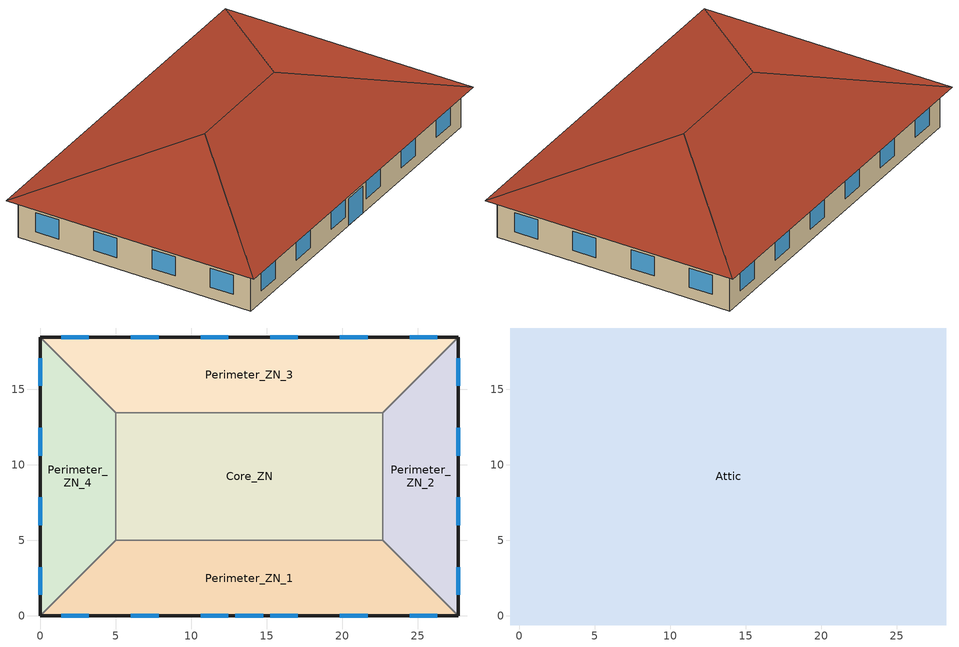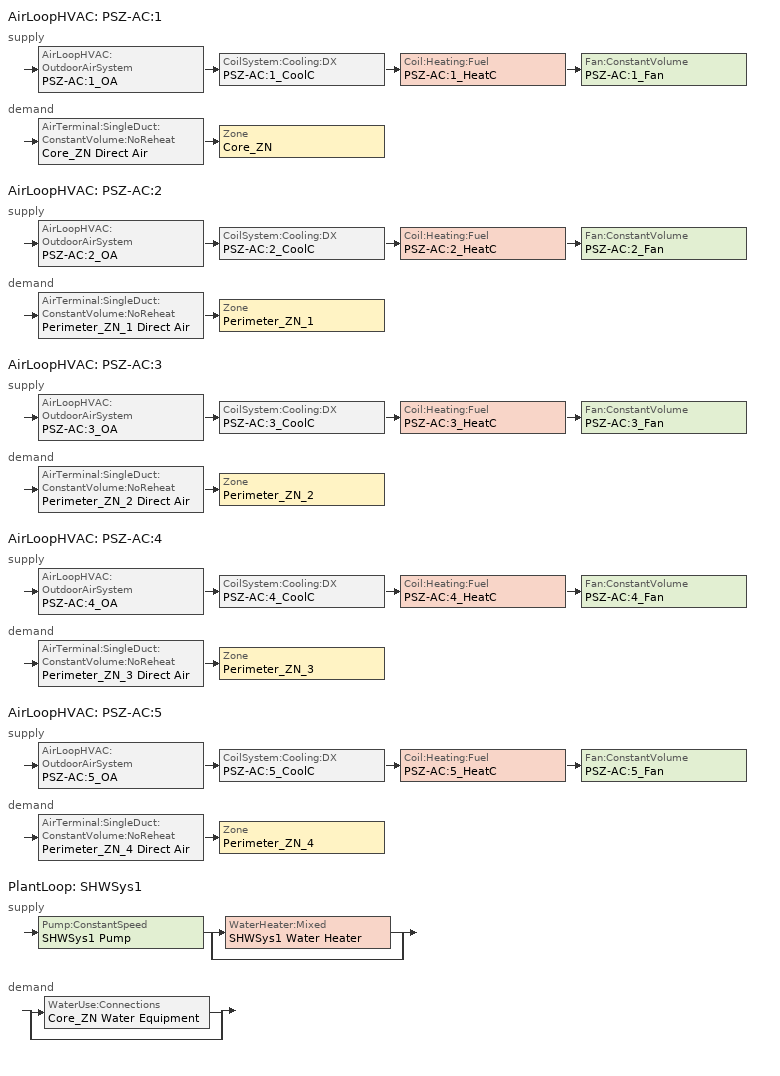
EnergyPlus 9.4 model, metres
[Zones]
Core_ZN
 floor ground (ext-slab): 5,13.46 22.69,13.46 22.69,5 5,5 z0
 wall to Perimeter_ZN_2 (int-walls): 22.69,5 22.69,13.46 z0:3.05
 wall to Perimeter_ZN_3 (int-walls): 22.69,13.46 5,13.46 z0:3.05
 wall to Perimeter_ZN_1 (int-walls): 5,5 22.69,5 z0:3.05
 wall to Perimeter_ZN_4 (int-walls): 5,13.46 5,5 z0:3.05
Perimeter_ZN_1
 floor ground (ext-slab): 27.69,0 0,0 5,5 22.69,5 z0
 wall outside (ext-walls): 0,0 27.69,0 z0:3.05
 wall to Perimeter_ZN_2 (int-walls): 27.69,0 22.69,5 z0:3.05
 wall to Perimeter_ZN_4 (int-walls): 5,5 0,0 z0:3.05
 window (window_south): 1.39,0 3.22,0 / 6.01,0 7.84,0 / 10.62,0 12.45,0 / 15.24,0 17.07,0 / 19.85,0 21.68,0 / 24.47,0 26.3,0 z0.9:2.42; 12.93,0 14.76,0 z0:2.13
Perimeter_ZN_2
 floor ground (ext-slab): 22.69,13.46 27.69,18.46 27.69,0 22.69,5 z0
 wall outside (ext-walls): 27.69,0 27.69,18.46 z0:3.05
 wall to Perimeter_ZN_3 (int-walls): 27.69,18.46 22.69,13.46 z0:3.05
 window (window_east): 27.69,1.39 27.69,3.22 / 27.69,6.01 27.69,7.84 / 27.69,10.62 27.69,12.45 / 27.69,15.24 27.69,17.07 z0.9:2.42
Perimeter_ZN_3
 floor ground (ext-slab): 5,13.46 0,18.46 27.69,18.46 22.69,13.46 z0
 wall outside (ext-walls): 27.69,18.46 0,18.46 z0:3.05
 wall to Perimeter_ZN_4 (int-walls): 0,18.46 5,13.46 z0:3.05
 window (window_north): 26.3,18.46 24.47,18.46 / 21.68,18.46 19.85,18.46 / 17.07,18.46 15.24,18.46 / 12.45,18.46 10.62,18.46 / 7.84,18.46 6.01,18.46 / 3.22,18.46 1.39,18.46 z0.9:2.42
Perimeter_ZN_4
 floor ground (ext-slab): 5,5 0,0 0,18.46 5,13.46 z0
 wall outside (ext-walls): 0,18.46 0,0 z0:3.05
 window (window_west): 0,17.07 0,15.24 / 0,12.45 0,10.62 / 0,7.84 0,6.01 / 0,3.22 0,1.39 z0.9:2.42
Attic
 floor outside (exposed-floor): 28.29,19.06 28.29,-0.6 27.69,0 27.69,18.46 z3.05; -0.6,19.06 28.29,19.06 27.69,18.46 0,18.46 z3.05; 0,0 27.69,0 28.29,-0.6 -0.6,-0.6 z3.05; -0.6,19.06 0,18.46 0,0 -0.6,-0.6 z3.05
 floor to Core_ZN (INT-FLOOR-TOPSIDE): 5,13.46 22.69,13.46 22.69,5 5,5 z3.05
 floor to Perimeter_ZN_2 (INT-FLOOR-TOPSIDE): 22.69,5 22.69,13.46 27.69,18.46 27.69,0 z3.05
 floor to Perimeter_ZN_3 (INT-FLOOR-TOPSIDE): 0,18.46 27.69,18.46 22.69,13.46 5,13.46 z3.05
 floor to Perimeter_ZN_1 (INT-FLOOR-TOPSIDE): 0,0 5,5 22.69,5 27.69,0 z3.05
 floor to Perimeter_ZN_4 (INT-FLOOR-TOPSIDE): 5,13.46 5,5 0,0 0,18.46 z3.05
 roof outside (roofs): 28.29,-0.6,3.05 28.29,19.06,3.05 18.46,9.23,6.33; 28.29,19.06,3.05 -0.6,19.06,3.05 9.23,9.23,6.33 18.46,9.23,6.33; -0.6,-0.6,3.05 28.29,-0.6,3.05 18.46,9.23,6.33 9.23,9.23,6.33; -0.6,19.06,3.05 -0.6,-0.6,3.05 9.23,9.23,6.33
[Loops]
AirLoopHVAC 'PSZ-AC:1'
 supply: AirLoopHVAC:OutdoorAirSystem 'PSZ-AC:1_OA' > CoilSystem:Cooling:DX 'PSZ-AC:1_CoolC' > Coil:Heating:Fuel 'PSZ-AC:1_HeatC' > Fan:ConstantVolume 'PSZ-AC:1_Fan'
 demand: AirTerminal:SingleDuct:ConstantVolume:NoReheat 'Core_ZN Direct Air' > Zone 'Core_ZN'
AirLoopHVAC 'PSZ-AC:2'
 supply: AirLoopHVAC:OutdoorAirSystem 'PSZ-AC:2_OA' > CoilSystem:Cooling:DX 'PSZ-AC:2_CoolC' > Coil:Heating:Fuel 'PSZ-AC:2_HeatC' > Fan:ConstantVolume 'PSZ-AC:2_Fan'
 demand: AirTerminal:SingleDuct:ConstantVolume:NoReheat 'Perimeter_ZN_1 Direct Air' > Zone 'Perimeter_ZN_1'
AirLoopHVAC 'PSZ-AC:3'
 supply: AirLoopHVAC:OutdoorAirSystem 'PSZ-AC:3_OA' > CoilSystem:Cooling:DX 'PSZ-AC:3_CoolC' > Coil:Heating:Fuel 'PSZ-AC:3_HeatC' > Fan:ConstantVolume 'PSZ-AC:3_Fan'
 demand: AirTerminal:SingleDuct:ConstantVolume:NoReheat 'Perimeter_ZN_2 Direct Air' > Zone 'Perimeter_ZN_2'
AirLoopHVAC 'PSZ-AC:4'
 supply: AirLoopHVAC:OutdoorAirSystem 'PSZ-AC:4_OA' > CoilSystem:Cooling:DX 'PSZ-AC:4_CoolC' > Coil:Heating:Fuel 'PSZ-AC:4_HeatC' > Fan:ConstantVolume 'PSZ-AC:4_Fan'
 demand: AirTerminal:SingleDuct:ConstantVolume:NoReheat 'Perimeter_ZN_3 Direct Air' > Zone 'Perimeter_ZN_3'
AirLoopHVAC 'PSZ-AC:5'
 supply: AirLoopHVAC:OutdoorAirSystem 'PSZ-AC:5_OA' > CoilSystem:Cooling:DX 'PSZ-AC:5_CoolC' > Coil:Heating:Fuel 'PSZ-AC:5_HeatC' > Fan:ConstantVolume 'PSZ-AC:5_Fan'
 demand: AirTerminal:SingleDuct:ConstantVolume:NoReheat 'Perimeter_ZN_4 Direct Air' > Zone 'Perimeter_ZN_4'
PlantLoop 'SHWSys1'
 supply: Pump:ConstantSpeed 'SHWSys1 Pump' > split
  | WaterHeater:Mixed 'SHWSys1 Water Heater'
  | bypass
 demand: split
  | WaterUse:Connections 'Core_ZN Water Equipment'
  | bypass
[Building]
Benchmark Small Office New V1.1_3.1: Loads convergence tolerance value=0.04; Maximum number of warmup days=25; Minimum number of warmup days=6; North axis=0; Solar distribution=FullInteriorAndExterior; Temperature convergence tolerance value=0.2; Terrain=City
[Site:GroundTemperature:BuildingSurface]
19.96, 19.94, 19.99, 20.04, 20.09, 20.17, 20.21, 20.24, 20.23, 20.2, 20.17, 20.12
[Site:Location]
CHICAGO_IL_USA TMY2-94846: Elevation=190; Latitude=41.78; Longitude=-87.75; Time zone=-6
[Site:WaterMainsTemperature]
Annual average outdoor air temperature=9.69; Calculation method=Correlation; Maximum difference in monthly average outdoor air temperatures=28.1
[SizingPeriod:DesignDay] Barometric pressure=99063; Day of month=21; Daylight saving time indicator=No; Humidity condition type=WetBulb; Rain indicator=No; Snow indicator=No; Solar model indicator=ASHRAEClearSky
Name | Daily dry bulb temperature range | Day type | Maximum dry bulb temperature | Month | Sky clearness | Wetbulb or dewpoint at maximum dry bulb | Wind direction | Wind speed
CHICAGO Ann Clg .4% Condns DB=>MWB | 10.7 | SummerDesignDay | 33.2 | 7 | 1 | 23.8 | 230 | 5.3
CHICAGO Ann Htg 99.6% Condns DB | 0 | WinterDesignDay | -20.6 | 1 | 0 | -20.6 | 270 | 4.9
[Construction]
INT-FLOOR-TOPSIDE: Std MAT-CC05 4  MW CONCRETE, Std CP02 CARPET PAD
INT-FLOOR-UNDERSIDE: Std CP02 CARPET PAD, Std MAT-CC05 4  MW CONCRETE
InteriorFurnishings: Std Wood 6inch
exposed-floor: Floor Insulation [2], MAT-CC05 8 HW CONCRETE, CP02 CARPET PAD
ext-slab: MAT-CC05 4 HW CONCRETE, CP02 CARPET PAD
ext-walls: 1IN Stucco, 8IN Concrete HW, Wall Insulation [5], 1/2IN Gypsum
int-walls: GP01 1/2 GYPSUM, GP01 1/2 GYPSUM
roofs: Wood Shingles, 1IN Wood Decking, Roof Insulation [2], 1/2IN Gypsum
window_east; window_south; window_west: Theoretical Glass [66]
window_north: Theoretical Glass [67]
[Material] Thermal absorptance=0.9
Name | Conductivity | Density | Roughness | Solar absorptance | Specific heat | Thickness | Visible absorptance
1/2IN Gypsum | 0.16 | 784.9 | Smooth | 0.92 | 830 | 0.0127 | 0.92
1IN Stucco | 0.6918 | 1858 | Smooth | 0.92 | 837 | 0.0253 | 0.92
1IN Wood Decking | 0.1211 | 593 | MediumSmooth | 0.78 | 2510 | 0.0254 | 0.78
8IN Concrete HW | 1.7296 | 2243 | MediumRough | 0.65 | 837 | 0.2033 | 0.65
Floor Insulation [2] | 0.045 | 265 | MediumRough | 0.7 | 836.8 | 0.0636 | 0.7
GP01 1/2 GYPSUM | 0.16 | 800 | Smooth | 0.7 | 1090 | 0.0127 | 0.5
MAT-CC05 4 HW CONCRETE | 1.311 | 2240 | Rough | 0.7 | 836.8 | 0.1016 | 0.7
MAT-CC05 8 HW CONCRETE | 1.311 | 2240 | Rough | 0.7 | 836.8 | 0.2032 | 0.7
Roof Insulation [2] | 0.049 | 265 | MediumRough | 0.7 | 836.8 | 0.2216 | 0.7
Std MAT-CC05 4  MW CONCRETE | 0.858 | 1968 | Rough | 0.7 | 836.8 | 0.1 | 0.2
Std Wood 6inch | 0.12 | 540 | MediumSmooth | 0.7 | 1210 | 0.15 | 0.7
Wall Insulation [5] | 0.0432 | 91 | MediumRough | 0.5 | 837 | 0.0453 | 0.5
Wood Shingles | 0.115 | 513 | VeryRough | 0.78 | 1255 | 0.0178 | 0.78
[Material:NoMass] Roughness=VeryRough; Solar absorptance=0.7; Thermal absorptance=0.9; Visible absorptance=0.8
Name | Thermal resistance
CP02 CARPET PAD | 0.2165
Std CP02 CARPET PAD | 0.21648
[WindowMaterial:Glazing] Back side infrared hemispherical emissivity=0.9; Conductivity=0.0199; Dirt correction factor for solar and visible transmittance=1; Front side infrared hemispherical emissivity=0.9; Infrared transmittance at normal incidence=0; Optical data type=SpectralAverage; Solar diffusing=No; Thickness=0.003
Name | Back side solar reflectance at normal incidence | Back side visible reflectance at normal incidence | Front side solar reflectance at normal incidence | Front side visible reflectance at normal incidence | Solar transmittance at normal incidence | Visible transmittance at normal incidence
Theoretical Glass [66] | 0.5668 | 0.455 | 0.5668 | 0.455 | 0.3832 | 0.495
Theoretical Glass [67] | 0.4674 | 0.3284 | 0.4674 | 0.3284 | 0.4826 | 0.6216
[AirLoopHVAC] Design supply air flow rate=Autosize
PSZ-AC:1; PSZ-AC:2; PSZ-AC:3; PSZ-AC:4; PSZ-AC:5
[AirTerminal:SingleDuct:ConstantVolume:NoReheat] Availability schedule=ALWAYS_ON; Maximum air flow rate=Autosize
Core_ZN Direct Air; Perimeter_ZN_1 Direct Air; Perimeter_ZN_2 Direct Air; Perimeter_ZN_3 Direct Air; Perimeter_ZN_4 Direct Air
[AvailabilityManager:NightCycle] Applicability schedule=Always_On; Control type=CycleOnAny; Cycling run time=1800; Cycling run time control type=FixedRunTime; Fan schedule=HVACOperationSchd; Thermostat tolerance=1
PSZ-AC:1 Availability Manager; PSZ-AC:2 Availability Manager; PSZ-AC:3 Availability Manager; PSZ-AC:4 Availability Manager; PSZ-AC:5 Availability Manager
[Coil:Cooling:DX:SingleSpeed] Availability schedule=ALWAYS_ON; Gross rated cooling cop=4.56651; Gross rated sensible heat ratio=Autosize; Gross rated total cooling capacity=Autosize; Rated air flow rate=Autosize
Name | Energy input ratio function of flow fraction curve | Energy input ratio function of temperature curve | Part load fraction correlation curve | Total cooling capacity function of flow fraction curve | Total cooling capacity function of temperature curve
PSZ-AC:1_CoolC DXCoil | PSZ-AC:1_CoolCStandard10Ton_EIRFFF | PSZ-AC:1_CoolCStandard10Ton_EIRFT | PSZ-AC:1_CoolCStandard10Ton_PLR | PSZ-AC:1_CoolCStandard10Ton_CapFF | PSZ-AC:1_CoolCStandard10Ton_CapFT
PSZ-AC:2_CoolC DXCoil | PSZ-AC:2_CoolCStandard10Ton_EIRFFF | PSZ-AC:2_CoolCStandard10Ton_EIRFT | PSZ-AC:2_CoolCStandard10Ton_PLR | PSZ-AC:2_CoolCStandard10Ton_CapFF | PSZ-AC:2_CoolCStandard10Ton_CapFT
PSZ-AC:3_CoolC DXCoil | PSZ-AC:3_CoolCStandard10Ton_EIRFFF | PSZ-AC:3_CoolCStandard10Ton_EIRFT | PSZ-AC:3_CoolCStandard10Ton_PLR | PSZ-AC:3_CoolCStandard10Ton_CapFF | PSZ-AC:3_CoolCStandard10Ton_CapFT
PSZ-AC:4_CoolC DXCoil | PSZ-AC:4_CoolCStandard10Ton_EIRFFF | PSZ-AC:4_CoolCStandard10Ton_EIRFT | PSZ-AC:4_CoolCStandard10Ton_PLR | PSZ-AC:4_CoolCStandard10Ton_CapFF | PSZ-AC:4_CoolCStandard10Ton_CapFT
PSZ-AC:5_CoolC DXCoil | PSZ-AC:5_CoolCStandard10Ton_EIRFFF | PSZ-AC:5_CoolCStandard10Ton_EIRFT | PSZ-AC:5_CoolCStandard10Ton_PLR | PSZ-AC:5_CoolCStandard10Ton_CapFF | PSZ-AC:5_CoolCStandard10Ton_CapFT
[Coil:Heating:Fuel] Availability schedule=ALWAYS_ON; Burner efficiency=0.8; Fuel type=NaturalGas; Nominal capacity=Autosize
PSZ-AC:1_HeatC; PSZ-AC:2_HeatC; PSZ-AC:3_HeatC; PSZ-AC:4_HeatC; PSZ-AC:5_HeatC
[CoilSystem:Cooling:DX] Availability schedule=ALWAYS_ON
Name | Cooling coil
PSZ-AC:1_CoolC | PSZ-AC:1_CoolC DXCoil
PSZ-AC:2_CoolC | PSZ-AC:2_CoolC DXCoil
PSZ-AC:3_CoolC | PSZ-AC:3_CoolC DXCoil
PSZ-AC:4_CoolC | PSZ-AC:4_CoolC DXCoil
PSZ-AC:5_CoolC | PSZ-AC:5_CoolC DXCoil
[ComponentCost:LineItem]
Name | Cost per each | Item | Line item type | Quantity | Cost per area | Cost per unit of output capacity
ElectricEquipment:Core_ZN:MiscPlug | 1 | Core_ZN | General | 1.2077
ElectricEquipment:Perimeter_ZN_1:MiscPlug | 1 | Perimeter_ZN_1 | General | 0.9155
ElectricEquipment:Perimeter_ZN_2:MiscPlug | 1 | Perimeter_ZN_2 | General | 0.5431
ElectricEquipment:Perimeter_ZN_3:MiscPlug | 1 | Perimeter_ZN_3 | General | 0.9155
ElectricEquipment:Perimeter_ZN_4:MiscPlug | 1 | Perimeter_ZN_4 | General | 0.5431
Infiltration:Attic | 1 | Attic | General | 0.2001
Infiltration:Perimeter_ZN_1 | 1 | Perimeter_ZN_1 | General | 0.0596
Infiltration:Perimeter_ZN_2 | 1 | Perimeter_ZN_2 | General | 0.0376
Infiltration:Perimeter_ZN_3 | 1 | Perimeter_ZN_3 | General | 0.0596
Infiltration:Perimeter_ZN_4 | 1 | Perimeter_ZN_4 | General | 0.0376
Interior Floor |  | INT-FLOOR-UNDERSIDE | Construction |  | 15
Interior Furnishings |  | InteriorFurnishings | Construction |  | 1
LIGHTING EQUIP:Core_ZN |  | Core_ZN | Lights |  |  | 1
LIGHTING EQUIP:Perimeter_ZN_1 |  | Perimeter_ZN_1 | Lights |  |  | 1
LIGHTING EQUIP:Perimeter_ZN_2 |  | Perimeter_ZN_2 | Lights |  |  | 1
LIGHTING EQUIP:Perimeter_ZN_3 |  | Perimeter_ZN_3 | Lights |  |  | 1
LIGHTING EQUIP:Perimeter_ZN_4 |  | Perimeter_ZN_4 | Lights |  |  | 1
People:Core_ZN | 1 | Core_ZN | General | 8.0516
People:Perimeter_ZN_1 | 1 | Perimeter_ZN_1 | General | 6.1036
People:Perimeter_ZN_2 | 1 | Perimeter_ZN_2 | General | 3.6207
People:Perimeter_ZN_3 | 1 | Perimeter_ZN_3 | General | 6.1036
People:Perimeter_ZN_4 | 1 | Perimeter_ZN_4 | General | 3.6207
east:window_east |  | window_east | Construction |  | 215.97
exposed-floor:exposed-floor |  | exposed-floor | Construction |  | 34.6727
ext-slab:ext-slab |  | ext-slab | Construction |  | 24.86
ext-walls:ext-walls |  | ext-walls | Construction |  | 42.9231
int-walls:int-walls |  | int-walls | Construction |  | 1
north:window_north |  | window_north | Construction |  | 209.729
roofs:roofs |  | roofs | Construction |  | 14.9259
south:window_south |  | window_south | Construction |  | 215.97
west:window_west |  | window_west | Construction |  | 215.97
[Controller:OutdoorAir] Economizer control action type=ModulateFlow; Economizer control type=NoEconomizer; Economizer maximum limit dry bulb temperature=28; Economizer maximum limit enthalpy=64000; Economizer minimum limit dry bulb temperature=0; Lockout type=NoLockout; Maximum outdoor air flow rate=Autosize; Minimum limit type=FixedMinimum; Minimum outdoor air flow rate=Autosize; Minimum outdoor air schedule=MinOA_Sched
PSZ-AC:1_OA_Controller; PSZ-AC:2_OA_Controller; PSZ-AC:3_OA_Controller; PSZ-AC:4_OA_Controller; PSZ-AC:5_OA_Controller
[DesignSpecification:OutdoorAir] Outdoor air flow per zone floor area=0; Outdoor air method=Flow/Zone
Name | Outdoor air flow per zone
SZ DSOA Core_ZN | 0.0805
SZ DSOA Perimeter_ZN_1; SZ DSOA Perimeter_ZN_3 | 0.061
SZ DSOA Perimeter_ZN_2; SZ DSOA Perimeter_ZN_4 | 0.0362
[ElectricEquipment] Design level calculation method=EquipmentLevel; End use subcategory=MiscPlug; Fraction latent=0; Fraction lost=0; Fraction radiant=0.5; Schedule=BLDG_EQUIP_SCH
Name | Zone or zonelist | Design level
Core_ZN_MiscPlug_Equip | Core_ZN | 1207.74
Perimeter_ZN_1_MiscPlug_Equip | Perimeter_ZN_1 | 915.5415
Perimeter_ZN_2_MiscPlug_Equip | Perimeter_ZN_2 | 543.111
Perimeter_ZN_3_MiscPlug_Equip | Perimeter_ZN_3 | 915.5415
Perimeter_ZN_4_MiscPlug_Equip | Perimeter_ZN_4 | 543.111
[EnergyManagementSystem:CurveOrTableIndexVariable]
Name | Curve or table object
Curve_Quadratic_Ptr | HPACCOOLPLFFPLR_curve
DX10Ton_CapFT_ptr | PSZ-AC:3_CoolCStandard10Ton_CapFT
Table_Quadratic_Ptr | HPACCOOLPLFFPLR_table
[EnergyManagementSystem:GlobalVariable]
EnergyManagementSystem:GlobalVariable 1: Zn1vol
EnergyManagementSystem:GlobalVariable 2: Zn2vol
EnergyManagementSystem:GlobalVariable 3: Zn3vol
EnergyManagementSystem:GlobalVariable 4: Zn4vol
EnergyManagementSystem:GlobalVariable 5: Zn5vol
EnergyManagementSystem:GlobalVariable 6: AverageBuildingTemp
EnergyManagementSystem:GlobalVariable 7: PMVrunningAvg
[EnergyManagementSystem:OutputVariable] Type of data in variable=Averaged; Update frequency=ZoneTimestep
Name | Ems variable | Units
Running Two Hour Average PMV | PMVrunningAvg | PMVunits
Weighted Average Building Zone Air Temperature | AverageBuildingTemp | C
[EnergyManagementSystem:Program]
AverageZoneTemps: SET SumNumerator = T1 * Zn1vol + T2 * Zn2vol + T3 * Zn3vol + T4 * Zn4vol + T5 * Zn5vol; SET SumDenominator = Zn1vol + Zn2vol + Zn3vol + Zn4vol + Zn5vol; SET AverageBuildingTemp = SumNumerator / SumDenominator
InitRandomSeed: Set seed = ActualDateAndTime; Set dummy = @SeedRandom seed
InitializeMyEMS: SET Zn1vol = 346.0225; SET Zn2vol = 205.2650; SET Zn3vol = 346.0225; SET Zn4vol = 205.2650; SET Zn5vol = 456.4551
UpdateMy_averagePMV: RUN DoTrendTests; Run DoVariousMathTests; Run DoRandomNumberTests; Run DoCurveandTableTests; Run DoPsychrometricTests; Set PMVrunningAvg = @TrendAverage PMVtrendLog1 12; RUN Kill_Run_if_Uncomfortable
[EnergyManagementSystem:ProgramCallingManager]
Average Building Temperature: EndOfZoneTimestepBeforeZoneReporting; AverageZoneTemps; updateMy_averagePMV
Initialize EMS for Run: BeginNewEnvironment; InitializeMyEMS
Initialize Random Number Generator: BeginNewEnvironment; InitRandomSeed
[EnergyManagementSystem:Sensor]
Name | Output variable or output meter index key | Output variable or output meter
PMV5 | Core_ZN | Zone Thermal Comfort Fanger Model PMV
T1 | Perimeter_ZN_1 | Zone Mean Air Temperature
T2 | Perimeter_ZN_2 | Zone Mean Air Temperature
T3 | Perimeter_ZN_3 | Zone Mean Air Temperature
T4 | Perimeter_ZN_4 | Zone Mean Air Temperature
T5 | Core_ZN | Zone Mean Air Temperature
[EnergyManagementSystem:Subroutine]
DoCurveandTableTests: Set dum1 = 0.0; Set dum2 = 0.0; Set dum3 = 0.0; Set dum4 = 0.0; Set dummy = DX10Ton_CapFT_ptr; Set CapFT_result = @CurveValue DX10Ton_CapFT_ptr 18.0 30.0 dum1 dum2 dum3; Set CapFT_result = @CurveValue DX10Ton_CapFT_ptr 17.0 46.0 dum1 dum2 dum3; Set CapFT_result_limit = @CurveValue DX10Ton_CapFT_ptr 15.0 50.0 dum1 dum2 dum3; Set dummy = Curve_Quadratic_Ptr; Set dummy = Table_Quadratic_Ptr; Set QuadCurve_result = @CurveValue Curve_Quadratic_Ptr 0.75 dum1 dum2 dum3 dum4; Set QuadTable_result = @CurveValue Table_Quadratic_Ptr 0.75 dum1 dum2 dum3 dum4; Set QuadCurve_result = @CurveValue Curve_Quadratic_Ptr 0.35 dum1 dum2 dum3 dum4; Set QuadTable_result = @CurveValue Table_Quadratic_Ptr 0.35 dum1 dum2 dum3 dum4
DoPsychrometricTests: Set Pressure = 101300.0; Set Temp = 20.0; Set Humrat = 0.009; Set rhoAir = @RhoAirFnPbTdbW Pressure Temp humrat; Set cpAir = @CpAirFnW Humrat; Set hfgAir = @HfgAirFnWTdb Humrat Temp; set hgAir = @HgAirFnWTdb humrat Temp; set wetbulb = @TwbFnTdbWPb temp humrat pressure; set dewpoint = @TdpFnTdbTwbPb Temp wetbulb pressure; set dewpoint = @TdpFnWPb humrat pressure; Set relHum   = @RhFnTdbWPb temp humrat pressure; set enthalpy = @HFnTdbRhPb temp relhum pressure; set enthalpy = @HFnTdbW temp humrat; SEt Temp2  =  @TdbFnHW enthalpy humrat; Set vaporRho = @RhovFnTdbRh temp relhum; set vaporRho2 = @RhovFnTdbRhLBnd0C temp relhum; SEt vaporRho3 = @RhovFnTdbWPb temp humrat pressure; Set relHum2 = @RhFnTdbRhov temp vaporRho3; Set relHum3 = @RhFnTdbRhovLBnd0C temp vaporRho3; Set specifVol = @VFnTdbWPb temp humrat pressure; set humrat2 = @WFnTdpPb dewpoint pressure; Set humrat3 = @WFnTdbH temp enthalpy; Set humrat4 = @WFnTdbTwbPb temp wetbulb pressure; Set humrat5 = @WFnTdbRhPb temp relhum pressure; Set saturatPressure = @PsatFnTemp temp; Set saturatTemp = @TsatFnHPb enthalpy pressure; Set cp = @CpCW temp; Set cp2 = @cpHW temp; Set rhoH20 = @RhoH2O temp
DoRandomNumberTests: Set a = @RandomUniform 0 1; Set b = @RandomUniform 0 1; Set c = @RandomNormal 0.5 0.1 0 1; Set d = @RandomNormal 0.5 0.1 0 1
DoTrendTests: Set p1 = @TrendValue PMVtrendLog1 1; Set p2 = @TrendValue PMVtrendLog1 2; Set p3 = @TrendValue PMVtrendLog1 3; Set p4 = @TrendValue PMVtrendLog1 4; Set p5 = @TrendValue PMVtrendLog1 5; Set Avg1to5 = @TrendAverage PMVtrendLog1 5; Set Avg1to20 = @TrendAverage PMVtrendLog1 20; Set Max1to5 = @TrendMax PMVTrendLog1 5; Set Min1to5 = @TrendMin PMVTrendLog1 5; Set slope1to5 = @TrendDirection PMVTrendLog1 5; Set slope1to20 = @TrendDirection PMVTrendLog1 20; Set slopeAll = @TrendDirection PMVTrendLog1 300; Set Sum1to5 = @TrendSum PMVTrendLog1 5; Set Sum1to20 = @TrendSum PMVTrendLog1 20
DoVariousMathTests: Set A = 1.0; Set B = 0.0; Set C = A + B; IF A; Set D = 6; ELSE; Set D = 23; ENDIF; If A || B; Set D = 7; ENDIF; IF A && B; SET D = 54; ELSE; SET D = 43; ENDIF; IF (A == 2); Set D = 8; ENDIF; IF A <> 2; SET E = 9; ENDIF; IF ((A <> 1) && (B == 0.0)) || (E == 9); SET E = 11; ELSEIF (A == 1); Set E = 12; ELSE; Set E = 14; ENDIF; IF A > B; Set B = A; ENDIF; IF A >= B; Set B = A + 1; ENDIF; IF A < B; SET B = A; ENDIF; IF A <= B; Set B = 0.0000; ENDIF; Set Y = 14; IF A; IF B < A; IF (Y < A); SET Z = 19; ELSEIF ( Y == A); SET Z = 17; ELSE; SET Z = 16; ENDIF; ELSE; SET Z = 21; ENDIF; ELSE; SET Z = 23; ENDIF; Set Z = Z; Set G = 13; Set H = 4; Set I = @mod G H; Set o = 34.5678; set p = @Round o; Set o = 34.4678; set p = @Round o; Set E = @max A C; Set F = @min A C; Set m = 2.0; set expm = @EXP m; set lnm = @LN expm; Set n = 0; SEt m = 10; Set n = m / n; Set n = 0.0 - 10.0; Set m = @LN n; Set n = @ABS n; Set m = @LN n; Set n = 6.0^2.0; Set n = n^0.5; Set phi = 45; Set phiRad = @DegToRad phi; Set CosPhi = @COS phiRad; Set phiRad2= @ARCCOS CosPhi; Set phi2 = @RadToDeg phiRad2; Set phi = 30; Set phiRad = @DegToRad phi; Set SinPhi = @Sin phiRad; Set phiRad2= @ARCsin SinPhi; Set phi2 = @RadToDeg phiRad2; Set A = (2 + 2) * 3; Set B = (2 + 2) * (1+2); Set C = (2 + 2) / (3 + 1); Set D = myuninitvar; Set D = myuninitvar2 + myuninitvar3
Kill_Run_if_Uncomfortable: IF PMVrunningAvg > 2.5; SET tmpError = @FatalHaltEp 1002.50; ENDIF; IF PMVrunningAvg < 0.0 - 1.3; SET tmpError = @FatalHaltEp 9001.30; ENDIF
[EnergyManagementSystem:TrendVariable] Number of timesteps to be logged=300
Name | Ems variable
AvgTemptrendLog1 | AverageBuildingTemp
PMVtrendLog1 | PMV5
[Exterior:Lights]
Exterior Facade Lighting: Control option=AstronomicalClock; Design level=1514.09; End use subcategory=Exterior Facade Lighting; Schedule=ALWAYS_ON
[Fan:ConstantVolume] Availability schedule=HVACOperationSchd; End use subcategory=Fan Energy; Fan total efficiency=0.174028; Maximum flow rate=Autosize; Motor efficiency=0.825; Motor in airstream fraction=1; Pressure rise=330
PSZ-AC:1_Fan; PSZ-AC:2_Fan; PSZ-AC:3_Fan; PSZ-AC:4_Fan; PSZ-AC:5_Fan
[InternalMass] Construction=InteriorFurnishings
Name | Zone or zonelist | Surface area
Core_ZN_InternalMass_1 | Core_ZN | 299.3148
Perimeter_ZN_1_InternalMass_1 | Perimeter_ZN_1 | 226.9
Perimeter_ZN_2_InternalMass_1 | Perimeter_ZN_2 | 134.6
Perimeter_ZN_3_InternalMass_1 | Perimeter_ZN_3 | 226.9
Perimeter_ZN_4_InternalMass_1 | Perimeter_ZN_4 | 134.6
[Lights] Design level calculation method=LightingLevel; End use subcategory=General; Fraction radiant=0.7; Fraction replaceable=1; Fraction visible=0.2; Return air fraction=0; Return air fraction calculated from plenum temperature=No; Schedule=BLDG_LIGHT_SCH
Name | Zone or zonelist | Lighting level
Core_ZN_Lights | Core_ZN | 1610.31
Perimeter_ZN_1_Lights | Perimeter_ZN_1 | 1220.722
Perimeter_ZN_2_Lights | Perimeter_ZN_2 | 724.148
Perimeter_ZN_3_Lights | Perimeter_ZN_3 | 1220.722
Perimeter_ZN_4_Lights | Perimeter_ZN_4 | 724.148
[People] Activity level schedule=ACTIVITY_SCH; Air velocity schedule=AIR_VELO_SCH; Carbon dioxide generation rate=3.82e-08; Clothing insulation calculation method=ClothingInsulationSchedule; Clothing insulation schedule=CLOTHING_SCH; Enable ashrae 55 comfort warnings=No; Fraction radiant=0.3; Mean radiant temperature calculation type=ZoneAveraged; Number of people calculation method=People; Number of people schedule=BLDG_OCC_SCH; Sensible heat fraction=Autocalculate; Thermal comfort model 1 type=Fanger; Work efficiency schedule=WORK_EFF_SCH
Name | Zone or zonelist | Number of people
Core_ZN | Core_ZN | 8.0516
Perimeter_ZN_1 | Perimeter_ZN_1 | 6.1036
Perimeter_ZN_2 | Perimeter_ZN_2 | 3.6207
Perimeter_ZN_3 | Perimeter_ZN_3 | 6.1036
Perimeter_ZN_4 | Perimeter_ZN_4 | 3.6207
[PlantEquipmentList]
SHWSys1 Equipment List: SHWSys1 Water Heater, WaterHeater:Mixed
[PlantEquipmentOperation:HeatingLoad]
SHWSys1 Operation Scheme: Load range 1 lower limit=0; Load range 1 upper limit=1000000000000000; Range 1 equipment list=SHWSys1 Equipment List
[PlantEquipmentOperationSchemes]
SHWSys1 Loop Operation Scheme List: Control scheme 1=SHWSys1 Operation Scheme; Control scheme 1 schedule=PlantOnSched
[PlantLoop]
SHWSys1: Fluid type=Water; Load distribution scheme=Optimal; Maximum loop flow rate=Autosize; Maximum loop temperature=60; Minimum loop flow rate=0; Minimum loop temperature=10; Plant equipment operation scheme=SHWSys1 Loop Operation Scheme List; Plant loop volume=Autocalculate
[Pump:ConstantSpeed]
SHWSys1 Pump: Design flow rate=Autosize; Design power consumption=Autosize; Design pump head=0.001; Fraction of motor inefficiencies to fluid stream=0; Motor efficiency=1; Pump control type=Intermittent
[SetpointManager:MixedAir] Control variable=Temperature
Name | Setpoint node or nodelist
PSZ-AC:1_CoolC SAT Manager | PSZ-AC:1_CoolC-PSZ-AC:1_HeatCNode
PSZ-AC:1_HeatC MixedAir Manager | PSZ-AC:1_HeatC-PSZ-AC:1_FanNode
PSZ-AC:1_OAMixed Air Temp Manager | PSZ-AC:1_OA-PSZ-AC:1_CoolCNode
PSZ-AC:2_CoolC SAT Manager | PSZ-AC:2_CoolC-PSZ-AC:2_HeatCNode
PSZ-AC:2_HeatC MixedAir Manager | PSZ-AC:2_HeatC-PSZ-AC:2_FanNode
PSZ-AC:2_OAMixed Air Temp Manager | PSZ-AC:2_OA-PSZ-AC:2_CoolCNode
PSZ-AC:3_CoolC SAT Manager | PSZ-AC:3_CoolC-PSZ-AC:3_HeatCNode
PSZ-AC:3_HeatC MixedAir Manager | PSZ-AC:3_HeatC-PSZ-AC:3_FanNode
PSZ-AC:3_OAMixed Air Temp Manager | PSZ-AC:3_OA-PSZ-AC:3_CoolCNode
PSZ-AC:4_CoolC SAT Manager | PSZ-AC:4_CoolC-PSZ-AC:4_HeatCNode
PSZ-AC:4_HeatC MixedAir Manager | PSZ-AC:4_HeatC-PSZ-AC:4_FanNode
PSZ-AC:4_OAMixed Air Temp Manager | PSZ-AC:4_OA-PSZ-AC:4_CoolCNode
PSZ-AC:5_CoolC SAT Manager | PSZ-AC:5_CoolC-PSZ-AC:5_HeatCNode
PSZ-AC:5_HeatC MixedAir Manager | PSZ-AC:5_HeatC-PSZ-AC:5_FanNode
PSZ-AC:5_OAMixed Air Temp Manager | PSZ-AC:5_OA-PSZ-AC:5_CoolCNode
[SetpointManager:Scheduled]
SHWSys1 Loop Setpoint Manager: Control variable=Temperature; Schedule=SHWSys1-Loop-Temp-Schedule; Setpoint node or nodelist=SHWSys1 Supply Outlet Node
[SetpointManager:SingleZone:Reheat] Control variable=Temperature; Maximum supply air temperature=50; Minimum supply air temperature=10
Name | Control zone | Setpoint node or nodelist
SupAirTemp MngrCore_ZN | Core_ZN | PSZ-AC:1 Supply Equipment Outlet Node
SupAirTemp MngrPerimeter_ZN_1 | Perimeter_ZN_1 | PSZ-AC:2 Supply Equipment Outlet Node
SupAirTemp MngrPerimeter_ZN_2 | Perimeter_ZN_2 | PSZ-AC:3 Supply Equipment Outlet Node
SupAirTemp MngrPerimeter_ZN_3 | Perimeter_ZN_3 | PSZ-AC:4 Supply Equipment Outlet Node
SupAirTemp MngrPerimeter_ZN_4 | Perimeter_ZN_4 | PSZ-AC:5 Supply Equipment Outlet Node
[Sizing:Plant]
SHWSys1: Design loop exit temperature=60; Loop design temperature difference=5; Loop type=Heating
[Sizing:System] 100 outdoor air in cooling=No; 100 outdoor air in heating=No; Central cooling capacity control method=VAV; Central cooling design supply air humidity ratio=0.0085; Central cooling design supply air temperature=12.8; Central heating design supply air humidity ratio=0.008; Central heating design supply air temperature=40; Central heating maximum system air flow ratio=0.3; Cooling design capacity=Autosize; Cooling design capacity method=CoolingDesignCapacity; Cooling supply air flow rate=0; Cooling supply air flow rate method=DesignDay; Design outdoor air flow rate=Autosize; Heating design capacity=Autosize; Heating design capacity method=HeatingDesignCapacity; Heating supply air flow rate=0; Heating supply air flow rate method=DesignDay; Precool design humidity ratio=0.008; Precool design temperature=12.8; Preheat design humidity ratio=0.008; Preheat design temperature=7; Type of load to size on=Sensible; Type of zone sum to use=NonCoincident; Zone maximum outdoor air fraction=1
PSZ-AC:1; PSZ-AC:2; PSZ-AC:3; PSZ-AC:4; PSZ-AC:5
[Sizing:Zone] Account for dedicated outdoor air system=No; Cooling design air flow method=DesignDayWithLimit; Cooling minimum air flow=0; Cooling minimum air flow fraction=0; Dedicated outdoor air high setpoint temperature for design=Autosize; Dedicated outdoor air low setpoint temperature for design=Autosize; Dedicated outdoor air system control strategy=NeutralSupplyAir; Heating design air flow method=DesignDay; Heating design air flow rate=0; Zone cooling design supply air humidity ratio=0.0085; Zone cooling design supply air temperature=14; Zone cooling design supply air temperature input method=SupplyAirTemperature; Zone cooling sizing factor=0; Zone heating design supply air humidity ratio=0.008; Zone heating design supply air temperature=40; Zone heating design supply air temperature input method=SupplyAirTemperature; Zone heating sizing factor=0
Name | Design specification outdoor air object
Core_ZN | SZ DSOA Core_ZN
Perimeter_ZN_1 | SZ DSOA Perimeter_ZN_1
Perimeter_ZN_2 | SZ DSOA Perimeter_ZN_2
Perimeter_ZN_3 | SZ DSOA Perimeter_ZN_3
Perimeter_ZN_4 | SZ DSOA Perimeter_ZN_4
[ThermostatSetpoint:DualSetpoint] Cooling setpoint temperature schedule=ClgSetP_Sch; Heating setpoint temperature schedule=HtgSetP_Sch
Core_ZN DualSPSched; Perimeter_ZN_1 DualSPSched; Perimeter_ZN_2 DualSPSched; Perimeter_ZN_3 DualSPSched; Perimeter_ZN_4 DualSPSched
[UtilityCost:Charge:Block] Category variable=EnergyCharges; Season=Annual; Source variable=totalEnergy
Name | Block 1 cost per unit value or variable | Block 2 cost per unit value or variable | Block 3 cost per unit value or variable | Block 4 cost per unit value or variable | Block size 1 value or variable | Block size 2 value or variable | Block size 3 value or variable | Block size 4 value or variable | Tariff | Utility cost charge block | Block size multiplier value or variable
UtilityCost:Charge:Block 1 | 0.108222 | 0.087021 | 0.07842 | 0.05832 | 300 | 700 | 1500 | remaining | PSI_LLF_LowLoadFactorService | AnnualEnergyCharge
UtilityCost:Charge:Block 2 | 0 | 0.051773 | 0.046965 |  | 190 | 110 | remaining |  | PSI_LLF_LowLoadFactorService | AnnualDemandBaseCharge | TotalDemand
UtilityCost:Charge:Block 3 | 0.082409 | 0.072873 | 0.061696 | 0.041179 | 300 | 700 | 1500 | remaining | PSI_CS_CommercialElectricService | AnnualEnergyCharge
[UtilityCost:Charge:Simple] Season=Annual
Name | Category variable | Cost per unit value or variable | Source variable | Tariff | Utility cost charge simple
UtilityCost:Charge:Simple 1 | EnergyCharges | 0.002028 | totalEnergy | PSI_LLF_LowLoadFactorService | FuelCostAdjustEnergyCharge
UtilityCost:Charge:Simple 2 | EnergyCharges | 0.000536 | totalEnergy | PSI_LLF_LowLoadFactorService | QualPollutionControlAdjustEnergyCharge
UtilityCost:Charge:Simple 3 | EnergyCharges | 0.001127 | totalEnergy | PSI_LLF_LowLoadFactorService | SoxNoxRiderAdjustEnergyCharge
UtilityCost:Charge:Simple 4 | EnergyCharges | -0.00037 | totalEnergy | PSI_LLF_LowLoadFactorService | DSMRiderAdjustEnergyCharge
UtilityCost:Charge:Simple 5 | EnergyCharges | -3.1e-05 | totalEnergy | PSI_LLF_LowLoadFactorService | PurchPowerTrackerAdjustEnergyCharge
UtilityCost:Charge:Simple 6 | EnergyCharges | -0.000216 | totalEnergy | PSI_LLF_LowLoadFactorService | MidwestISOAdjustEnergyCharge
UtilityCost:Charge:Simple 7 | EnergyCharges | 0.000833 | totalEnergy | PSI_LLF_LowLoadFactorService | CleanCoalRiderEnergyCharge
UtilityCost:Charge:Simple 8 | Taxes | 0.08 | SubTotal | PSI_LLF_LowLoadFactorService | TaxofeightPercent
UtilityCost:Charge:Simple 9 | EnergyCharges | 0.002028 | totalEnergy | PSI_CS_CommercialElectricService | FuelCostAdjustEnergyCharge
UtilityCost:Charge:Simple 10 | EnergyCharges | 0.000536 | totalEnergy | PSI_CS_CommercialElectricService | QualPollutionControlAdjustEnergyCharge
UtilityCost:Charge:Simple 11 | EnergyCharges | 0.001127 | totalEnergy | PSI_CS_CommercialElectricService | SoxNoxRiderAdjustEnergyCharge
UtilityCost:Charge:Simple 12 | EnergyCharges | 2.1e-05 | totalEnergy | PSI_CS_CommercialElectricService | DSMRiderAdjustEnergyCharge
UtilityCost:Charge:Simple 13 | EnergyCharges | 3.4e-05 | totalEnergy | PSI_CS_CommercialElectricService | PurchPowerTrackerAdjustEnergyCharge
UtilityCost:Charge:Simple 14 | EnergyCharges | -0.000203 | totalEnergy | PSI_CS_CommercialElectricService | MidwestISOAdjustEnergyCharge
UtilityCost:Charge:Simple 15 | EnergyCharges | 0.000807 | totalEnergy | PSI_CS_CommercialElectricService | CleanCoalRiderEnergyCharge
UtilityCost:Charge:Simple 16 | Taxes | 0.08 | SubTotal | PSI_CS_CommercialElectricService | TaxofeightPercent
UtilityCost:Charge:Simple 17 | EnergyCharges | IN_MonthlyGasRates | totalEnergy | IN_EIAMonthlyRateGas | MonthlyRateGasCharge
UtilityCost:Charge:Simple 18 | Taxes | 0.08 | SubTotal | IN_EIAMonthlyRateGas | TaxofEightPercent
[UtilityCost:Qualify] Season=Annual; Threshold test=Count; Threshold value or variable=75; Variable=TotalDemand
Name | Number of months | Qualify type | Tariff | Utility cost qualify
UtilityCost:Qualify 1 | 12 | Minimum | PSI_LLF_LowLoadFactorService | MinDemand75kw
UtilityCost:Qualify 2 | 1 | Maximum | PSI_CS_CommercialElectricService | MaxDemand75kw
[UtilityCost:Tariff]
Name | Conversion factor choice | Group | Monthly charge or variable | Output meter | Demand window length
IN_EIAMonthlyRateGas | MCF | Comm Gas | 0 | NaturalGas:Facility
PSI_CS_CommercialElectricService | kWh | Comm Elect | 9.4 | Electricity:Facility
PSI_LLF_LowLoadFactorService | kWh | Comm Elect | 15 | Electricity:Facility | HalfHour
[UtilityCost:Variable]
IN_MonthlyGasRates: January value=8.22; February value=7.51; March value=8.97; April value=9.01; May value=9.16; June value=10.44; July value=10.32; August value=10.13; September value=9.2; October value=8.18; November value=7.83; December value=7.63; Tariff=IN_EIAMonthlyRateGas; Variable type=Currency
[WaterHeater:Mixed]
SHWSys1 Water Heater: Ambient temperature indicator=Schedule; Ambient temperature schedule=SHWSys1 Water Heater Ambient Temperature Schedule Name; Deadband temperature difference=2; Heater control type=Cycle; Heater fuel type=NaturalGas; Heater maximum capacity=845000; Heater thermal efficiency=0.8; Indirect water heating recovery time=1.5; Maximum temperature limit=82.2222; Off cycle loss coefficient to ambient temperature=6; Off cycle parasitic fuel consumption rate=20; Off cycle parasitic fuel type=NaturalGas; Off cycle parasitic heat fraction to tank=0.8; On cycle loss coefficient to ambient temperature=6; On cycle parasitic fuel type=NaturalGas; Setpoint temperature schedule=SHWSys1 Water Heater Setpoint Temperature Schedule Name; Source side design flow rate=Autosize; Source side effectiveness=1; Tank volume=0.1514; Use side design flow rate=Autosize; Use side effectiveness=1
[WaterUse:Connections]
Core_ZN Water Equipment: Water use equipment name 1=Core_ZN Water Equipment
[WaterUse:Equipment]
Core_ZN Water Equipment: Zone=Core_ZN; Flow rate fraction schedule=BLDG_SWH_SCH; Hot water supply temperature schedule=Core_ZN Water Equipment Hot Supply Temp Sched; Latent fraction schedule=Core_ZN Water Equipment Latent fract sched; Peak flow rate=3.15444e-06; Sensible fraction schedule=Core_ZN Water Equipment Sensible fract sched; Target temperature schedule=Core_ZN Water Equipment Temp Sched
[Zone] Ceiling height=-9999; Floor area=Autocalculate; Multiplier=1; Part of total floor area=Yes; Type=1
Name | Volume
Attic | 720.1877
Core_ZN | 456.4551
Perimeter_ZN_1; Perimeter_ZN_3 | 346.0225
Perimeter_ZN_2; Perimeter_ZN_4 | 205.265
[ZoneControl:Thermostat] Control type schedule=Dual Zone Control Type Sched
Name | Zone or zonelist | Control 1
Core_ZN Thermostat | Core_ZN | Core_ZN DualSPSched
Perimeter_ZN_1 Thermostat | Perimeter_ZN_1 | Perimeter_ZN_1 DualSPSched
Perimeter_ZN_2 Thermostat | Perimeter_ZN_2 | Perimeter_ZN_2 DualSPSched
Perimeter_ZN_3 Thermostat | Perimeter_ZN_3 | Perimeter_ZN_3 DualSPSched
Perimeter_ZN_4 Thermostat | Perimeter_ZN_4 | Perimeter_ZN_4 DualSPSched
[Zone equipment]
Core_ZN: Core_ZN Direct Air
Perimeter_ZN_1: Perimeter_ZN_1 Direct Air
Perimeter_ZN_2: Perimeter_ZN_2 Direct Air
Perimeter_ZN_3: Perimeter_ZN_3 Direct Air
Perimeter_ZN_4: Perimeter_ZN_4 Direct Air
[ZoneInfiltration:DesignFlowRate] Constant term coefficient=1; Design flow rate calculation method=Flow/Zone; Temperature term coefficient=0; Velocity squared term coefficient=0; Velocity term coefficient=0
Name | Zone or zonelist | Design flow rate | Schedule
Attic_Infiltration | Attic | 0.2001 | ALWAYS_ON
Perimeter_ZN_1_Infiltration | Perimeter_ZN_1 | 0.0596 | INFIL_QUARTER_ON_SCH
Perimeter_ZN_2_Infiltration | Perimeter_ZN_2 | 0.0376 | INFIL_QUARTER_ON_SCH
Perimeter_ZN_3_Infiltration | Perimeter_ZN_3 | 0.0596 | INFIL_QUARTER_ON_SCH
Perimeter_ZN_4_Infiltration | Perimeter_ZN_4 | 0.0376 | INFIL_QUARTER_ON_SCH
[Curve:Biquadratic] Input unit type for x=Temperature; Input unit type for y=Temperature; Maximum value of x=22; Maximum value of y=46; Minimum value of x=17; Minimum value of y=18; Output unit type=Dimensionless
Name | Coefficient1 constant | Coefficient2 x | Coefficient3 x 2 | Coefficient4 y | Coefficient5 y 2 | Coefficient6 x y
PSZ-AC:1_CoolCStandard10Ton_CapFT; PSZ-AC:2_CoolCStandard10Ton_CapFT; PSZ-AC:3_CoolCStandard10Ton_CapFT; PSZ-AC:4_CoolCStandard10Ton_CapFT; PSZ-AC:5_CoolCStandard10Ton_CapFT | 0.42415 | 0.04426 | -0.00042 | 0.00333 | -8e-05 | -0.00021
PSZ-AC:1_CoolCStandard10Ton_EIRFT; PSZ-AC:2_CoolCStandard10Ton_EIRFT; PSZ-AC:3_CoolCStandard10Ton_EIRFT; PSZ-AC:4_CoolCStandard10Ton_EIRFT; PSZ-AC:5_CoolCStandard10Ton_EIRFT | 1.23649 | -0.02431 | 0.00057 | -0.01434 | 0.00063 | -0.00038
[Curve:Quadratic]
Name | Maximum value of x | Minimum value of x | Coefficient1 constant | Coefficient2 x | Coefficient3 x 2
HPACCOOLPLFFPLR_curve | 1 | 0 | 0.75 | 0.25 | 0
PSZ-AC:1_CoolCStandard10Ton_CapFF; PSZ-AC:2_CoolCStandard10Ton_CapFF; PSZ-AC:3_CoolCStandard10Ton_CapFF; PSZ-AC:4_CoolCStandard10Ton_CapFF; PSZ-AC:5_CoolCStandard10Ton_CapFF | 1.13877 | 0.75918 | 0.77136 | 0.34053 | -0.11088
PSZ-AC:1_CoolCStandard10Ton_EIRFFF; PSZ-AC:2_CoolCStandard10Ton_EIRFFF; PSZ-AC:3_CoolCStandard10Ton_EIRFFF; PSZ-AC:4_CoolCStandard10Ton_EIRFFF; PSZ-AC:5_CoolCStandard10Ton_EIRFFF | 1.13877 | 0.75918 | 1.2055 | -0.32953 | 0.12308
PSZ-AC:1_CoolCStandard10Ton_PLR; PSZ-AC:2_CoolCStandard10Ton_PLR; PSZ-AC:3_CoolCStandard10Ton_PLR; PSZ-AC:4_CoolCStandard10Ton_PLR; PSZ-AC:5_CoolCStandard10Ton_PLR | 1 | 0 | 0.771 | 0.229 | 0
[Schedule:Compact]
ACTIVITY_SCH: Through: 12/31, For: AllDays, Until: 24:00, 120
AIR_VELO_SCH; Core_ZN Water Equipment Sensible fract sched: Through: 12/31, For: AllDays, Until: 24:00, 0.2
ALWAYS_ON; MinOA_Sched; PlantOnSched: Through: 12/31, For: AllDays, Until: 24:00, 1
BLDG_EQUIP_SCH: Through: 12/31, For: Weekdays, Until: 08:00, 0.4, Until: 12:00, 0.9, Until: 13:00, 0.8, Until: 17:00, 0.9, Until: 18:00, 0.5, Until: 24:00, 0.4, For: SummerDesignDay, Until: 24:00, 1, For: Saturday, Until: 06:00, 0.3, Until: 08:00, 0.4, Until: 12:00, 0.5, Until: 17:00, 0.35, Until: 24:00, 0.3, For: WinterDesignDay, Until: 24:00, 0, For: Sunday Holidays AllOtherDays, Until: 24:00, 0.3
BLDG_LIGHT_SCH: Through: 12/31, For: Weekdays, Until: 05:00, 0.05, Until: 07:00, 0.1, Until: 08:00, 0.3, Until: 17:00, 0.9, Until: 18:00, 0.5, Until: 20:00, 0.3, Until: 22:00, 0.2, Until: 23:00, 0.1, Until: 24:00, 0.05, For: SummerDesignDay, Until: 24:00, 1, For: Saturday, Until: 06:00, 0.05, Until: 08:00, 0.1, Until: 12:00, 0.3, Until: 17:00, 0.15, Until: 24:00, 0.05, For: WinterDesignDay, Until: 24:00, 0, For: Sunday Holidays AllOtherDays, Until: 24:00, 0.05
BLDG_OCC_SCH: Through: 12/31, For: Weekdays, Until: 06:00, 0, Until: 07:00, 0.1, Until: 08:00, 0.2, Until: 12:00, 0.95, Until: 13:00, 0.5, Until: 17:00, 0.95, Until: 18:00, 0.3, Until: 20:00, 0.1, Until: 24:00, 0.05, For: SummerDesignDay, Until: 06:00, 0, Until: 22:00, 1, Until: 24:00, 0.05, For: Saturday, Until: 06:00, 0, Until: 08:00, 0.1, Until: 12:00, 0.3, Until: 17:00, 0.1, Until: 19:00, 0, Until: 24:00, 0, For: WinterDesignDay, Until: 24:00, 0, For: Sunday Holidays AllOtherDays, Until: 06:00, 0, Until: 18:00, 0, Until: 24:00, 0
BLDG_SWH_SCH: Through: 12/31, For: Weekdays SummerDesignDay, Until: 05:00, 0.05, Until: 06:00, 0.08, Until: 07:00, 0.07, Until: 08:00, 0.19, Until: 09:00, 0.35, Until: 10:00, 0.38, Until: 11:00, 0.39, Until: 12:00, 0.47, Until: 13:00, 0.57, Until: 14:00, 0.54, Until: 15:00, 0.34, Until: 16:00, 0.33, Until: 17:00, 0.44, Until: 18:00, 0.26, Until: 19:00, 0.21, Until: 20:00, 0.15, Until: 21:00, 0.17, Until: 22:00, 0.08, Until: 24:00, 0.05, For: Saturday WinterDesignDay, Until: 05:00, 0.05, Until: 06:00, 0.08, Until: 07:00, 0.07, Until: 08:00, 0.11, Until: 09:00, 0.15, Until: 10:00, 0.21, Until: 11:00, 0.19, Until: 12:00, 0.23, Until: 13:00, 0.2, Until: 14:00, 0.19, Until: 15:00, 0.15, Until: 16:00, 0.13, Until: 17:00, 0.14, Until: 21:00, 0.07, Until: 22:00, 0.09, Until: 24:00, 0.05, For: Sunday Holidays AllOtherDays, Until: 05:00, 0.04, Until: 06:00, 0.07, Until: 11:00, 0.04, Until: 13:00, 0.06, Until: 14:00, 0.09, Until: 15:00, 0.06, Until: 21:00, 0.04, Until: 22:00, 0.07, Until: 24:00, 0.04
CLGSETP_SCH: Through: 12/31, For: Weekdays SummerDesignDay, Until: 06:00, 30, Until: 22:00, 24, Until: 24:00, 30, For: Saturday, Until: 06:00, 30, Until: 18:00, 24, Until: 24:00, 30, For WinterDesignDay, Until: 24:00, 30, For: Sunday Holidays AllOtherDays, Until: 24:00, 30
CLOTHING_SCH: Through: 04/30, For: AllDays, Until: 24:00, 1, Through: 09/30, For: AllDays, Until: 24:00, 0.5, Through: 12/31, For: AllDays, Until: 24:00, 1
Core_ZN Water Equipment Hot Supply Temp Sched: Through: 12/31, For: AllDays, Until: 24:00, 55
Core_ZN Water Equipment Latent fract sched: Through: 12/31, For: AllDays, Until: 24:00, 0.05
Core_ZN Water Equipment Temp Sched: Through: 12/31, For: AllDays, Until: 24:00, 48.8
Dual Zone Control Type Sched: Through: 12/31, For: AllDays, Until: 24:00, 4
HTGSETP_SCH: Through: 12/31, For: Weekdays, Until: 05:00, 15.6, Until: 19:00, 21, Until: 24:00, 15.6, For SummerDesignDay, Until: 24:00, 15.6, For: Saturday, Until: 06:00, 15.6, Until: 17:00, 21, Until: 24:00, 15.6, For: WinterDesignDay, Until: 24:00, 21, For: Sunday Holidays AllOtherDays, Until: 24:00, 15.6
HVACOperationSchd: Through: 12/31, For: Weekdays SummerDesignDay, Until: 06:00, 0, Until: 22:00, 1, Until: 24:00, 0, For: Saturday WinterDesignDay, Until: 06:00, 0, Until: 18:00, 1, Until: 24:00, 0, For: Sunday Holidays AllOtherDays, Until: 24:00, 0
INFIL_QUARTER_ON_SCH: Through: 12/31, For: Weekdays SummerDesignDay, Until: 06:00, 1, Until: 22:00, 0.25, Until: 24:00, 1, For: Saturday WinterDesignDay, Until: 06:00, 1, Until: 18:00, 0.25, Until: 24:00, 1, For: Sunday Holidays AllOtherDays, Until: 24:00, 1
SHWSys1 Water Heater Ambient Temperature Schedule Name: Through: 12/31, For: AllDays, Until: 24:00, 22
SHWSys1 Water Heater Setpoint Temperature Schedule Name; SHWSys1-Loop-Temp-Schedule: Through: 12/31, For: AllDays, Until: 24:00, 60
WORK_EFF_SCH: Through: 12/31, For: AllDays, Until: 24:00, 0
[Table:IndependentVariable]
HPACCOOLPLFFPLR_IndependentVariable1: Constant, Linear, 1, 0, Dimensionless, 0, 1
[Table:IndependentVariableList]
HPACCOOLPLFFPLR_IndependentVariableList: HPACCOOLPLFFPLR_IndependentVariable1
[Table:Lookup]
HPACCOOLPLFFPLR_table: HPACCOOLPLFFPLR_IndependentVariableList, 1, 0.75, Dimensionless, 0.75, 1
